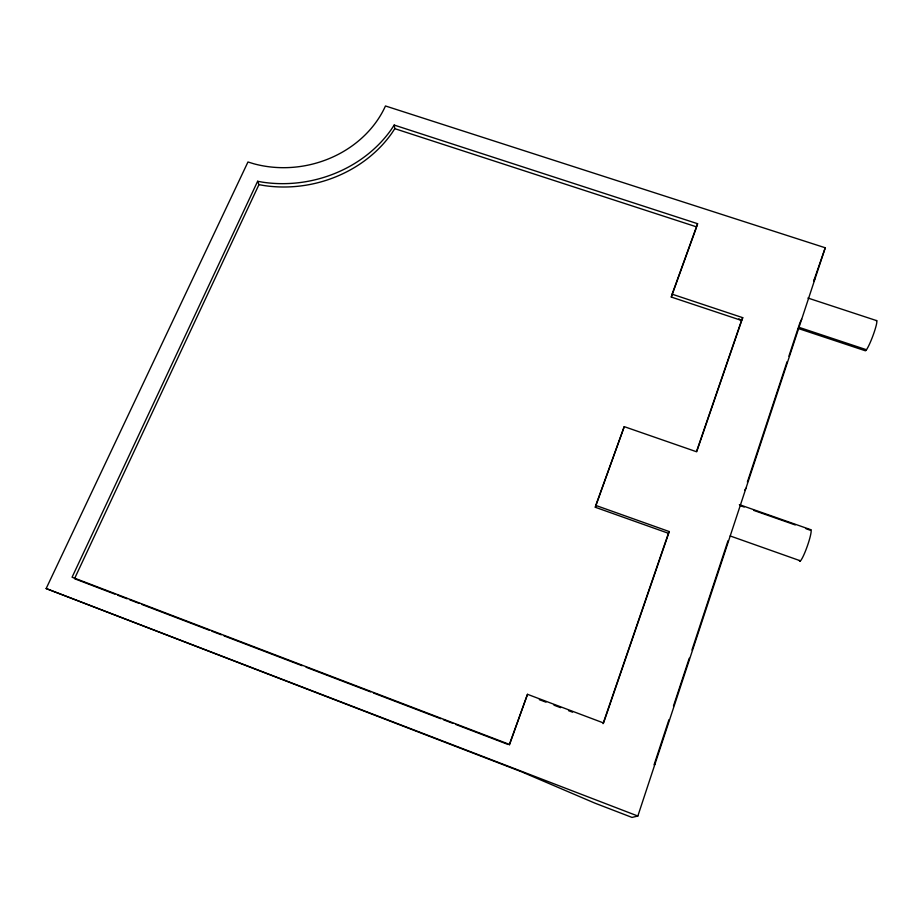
<?xml version="1.0" encoding="UTF-8"?>
<svg xmlns="http://www.w3.org/2000/svg" width="923" height="923" viewBox="0 0 923 923"><rect width="100%" height="100%" fill="white"/><g stroke="black" fill="none" stroke-linecap="round" stroke-linejoin="round"><path stroke-width="1.38" d="M527.495 694.315L509.392 744.4L72.075 577.221L257.632 181.277L262.513 182.166A121.571 105.66 -11.9 0 0 391.064 129.808L394.202 125.067L697.58 223.701L672.117 294.183L742.727 317.674L696.669 451.797L624.236 426.645L595.762 505.423L669.279 531.579L603.561 722.974L527.495 694.315L509.427 744.976M669.279 531.579L668.425 533.298L595.323 507.281L595.762 505.423M624.236 426.645L595.323 507.281M742.727 317.674L741.527 320.454L671.298 297.056L672.117 294.183M697.58 223.701L696.646 226.896L394.813 128.666L394.202 125.067M668.956 719.709L654.084 764.809L654.892 764.336M673.467 706.049L689.25 658.226M691.95 650.023L728.016 540.716M747.376 482.048L787.088 361.678M788.9 356.209L800.172 322M637.839 816.036L825.254 247.779L385.468 105.972A104.195 90.546 -11.9 0 1 253.687 163.74L247.964 161.987L46.15 588.551L521.437 771.732L594.804 803.102L632.013 817.42L637.839 816.036L46.15 588.551M603.054 723.667L668.425 533.298M696.623 451.197L741.527 320.454M671.298 297.056L696.161 228.246M257.632 181.277L258.936 184.635L74.521 578.698L114.913 594.135M825.254 247.779L813.682 281.077L815.24 278.111M800.679 321.077L801.683 319.231M744.665 490.263L745.922 488.313M394.813 128.666L391.687 133.385A120.971 105.245 -12 0 1 263.793 185.511L258.936 184.635M807.913 298.037L876.688 320.65M799.099 327.365L866.478 349.736M798.164 328.45L865.07 350.671A16.152 1.927 -69.4 0 0 872.962 335.672A16.152 1.927 -69.4 0 0 876.135 320.696M739.358 504.639L810.786 529.698M740.188 505.631L744.215 507.05M753.618 510.35L795.268 524.956M806.01 528.729L810.036 530.148A16.695 2.146 -70.6 0 1 807.371 545.966A16.695 2.146 -70.6 0 1 799.387 560.469M730.185 535.963L800.437 560.838M539.367 699.68L546.001 702.172M553.962 705.172L560.596 707.676M568.556 710.675L572.537 712.175M117.602 595.173L127.028 598.773M129.728 599.8L139.154 603.411M141.842 604.438L209.163 630.178M211.863 631.205L221.289 634.805M223.977 635.843L302.075 665.702M306.113 667.237L370.746 691.95M373.434 692.988L440.756 718.729M443.455 719.755L452.881 723.355M455.57 724.382L508.088 744.469M738.885 318.793L741.227 320.466"/></g></svg>
